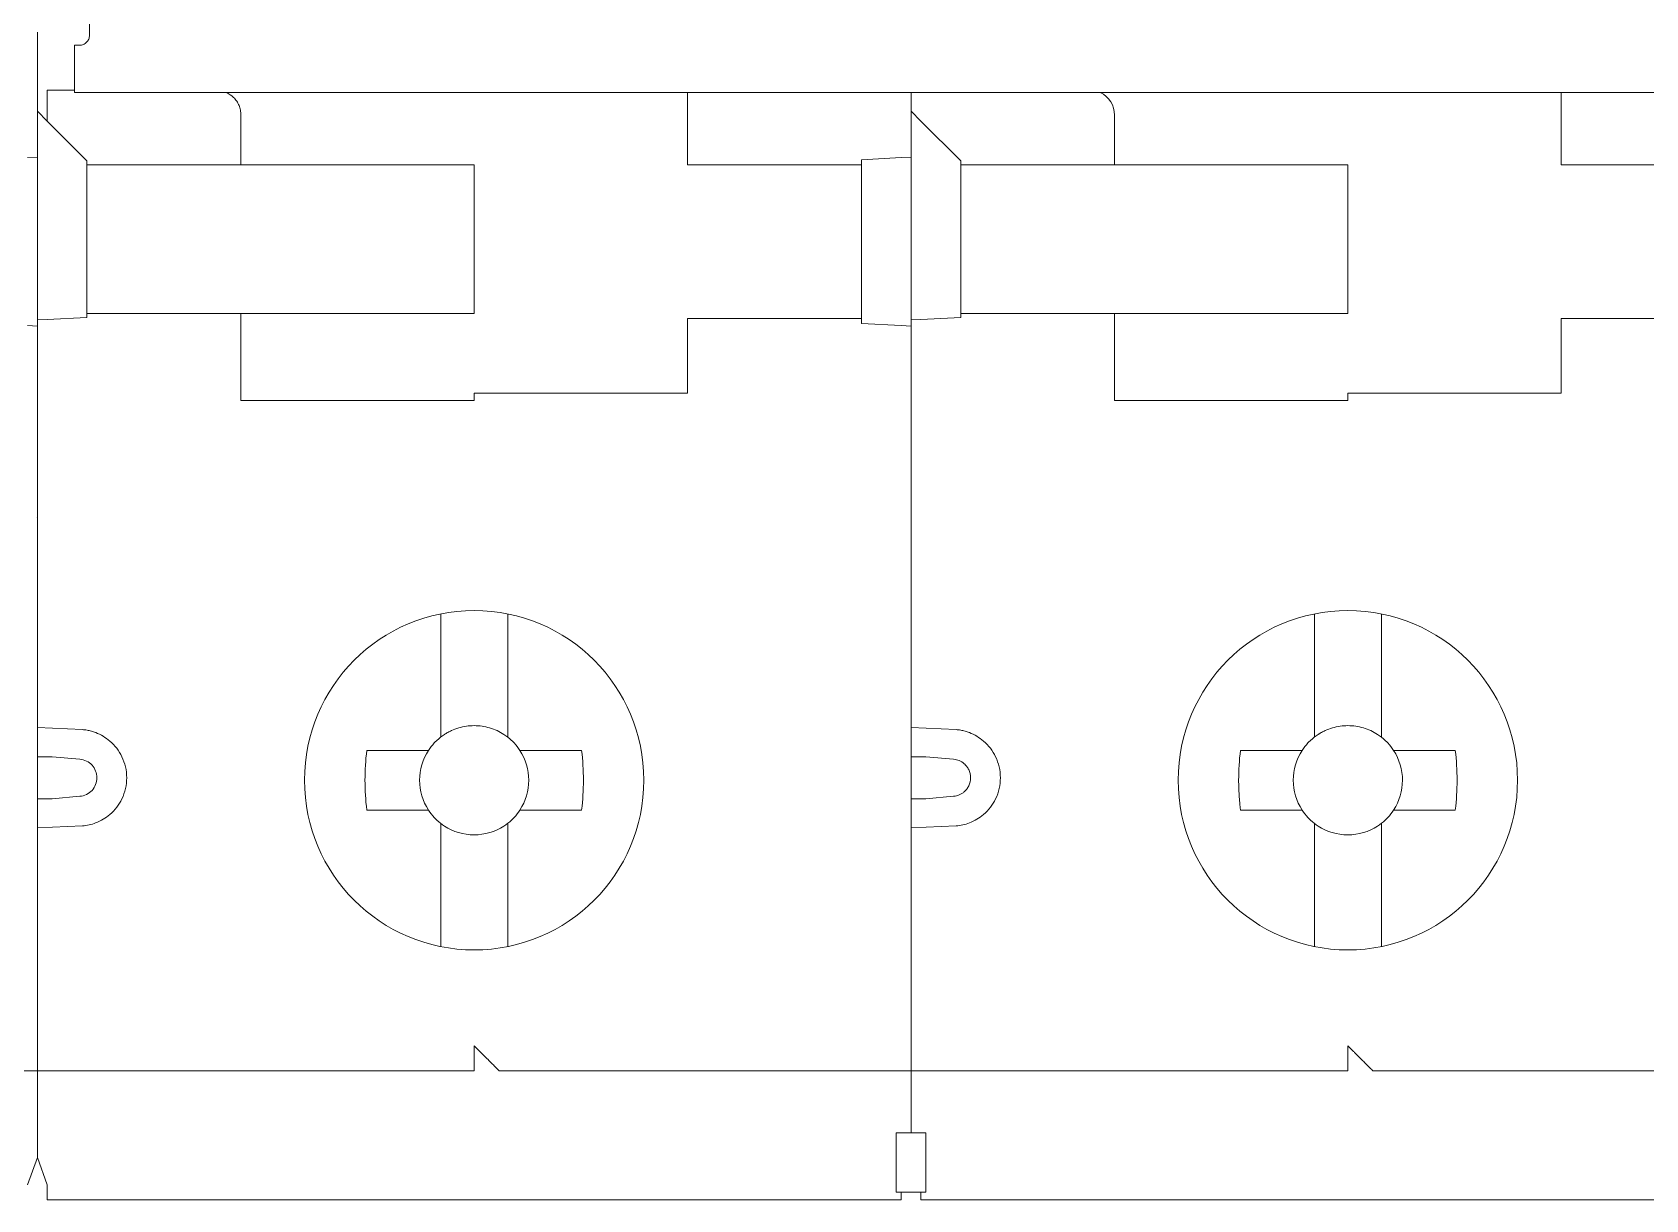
# Model space of a CAD drawing. Header units: millimetres. Extents: x 1359 to 3577, y 1336 to 3557.
# Drawn here: x 2926.89 to 2959.39, y 2687.53 to 2711.05 of the extents above; entities that cross this region are included whole.
import ezdxf

# ---------------------------------------------------------------- set-up
doc = ezdxf.new("R2010")
doc.units = ezdxf.units.MM
doc.layers.add('000-PI-Oprema', color=30, linetype='Continuous', lineweight=5)

msp = doc.modelspace()

# ---------------------------------------------------------------- linework, layer by layer
at = {"layer": '000-PI-Oprema', "color": 0, "lineweight": 0}
for p, q in [((2926.991, 2710.731), (2926.991, 2711.048)), ((2926.991, 2711.048), (2926.991, 2710.881)), ((2928.041, 2710.993), (2928.041, 2711.242)), ((2926.991, 2709.457), (2926.991, 2710.731)), ((2926.991, 2710.731), (2926.991, 2708.534)), ((2927.741, 2710.788), (2927.841, 2710.788)), ((2927.741, 2710.744), (2927.741, 2710.788)), ((2927.741, 2710.744), (2927.741, 2710.655)), ((2927.741, 2709.881), (2927.191, 2709.881)), ((2927.741, 2709.833), (2931.841, 2709.833)), ((2931.841, 2709.834), (2957.341, 2709.834)), ((2940.091, 2708.381), (2940.091, 2709.834)), ((2944.591, 2709.834), (2944.591, 2709.457)), ((2957.341, 2709.833), (2961.442, 2709.833)), ((2957.691, 2709.833), (2957.691, 2708.381)), ((2926.991, 2705.281), (2926.991, 2709.457)), ((2926.991, 2709.457), (2927.191, 2709.257)), ((2944.591, 2709.457), (2944.791, 2709.257)), ((2944.591, 2708.534), (2944.591, 2709.457)), ((2927.191, 2709.257), (2927.191, 2709.381)), ((2927.191, 2709.257), (2927.991, 2708.457)), ((2931.091, 2708.381), (2931.091, 2709.381)), ((2944.791, 2709.257), (2945.591, 2708.457)), ((2948.691, 2708.381), (2948.691, 2709.381)), ((2926.991, 2708.534), (2926.791, 2708.523)), ((2926.991, 2708.534), (2926.991, 2705.129)), ((2927.991, 2708.457), (2927.991, 2708.381)), ((2943.591, 2708.481), (2944.391, 2708.523)), ((2943.591, 2708.481), (2943.591, 2708.381)), ((2944.591, 2708.534), (2944.391, 2708.523)), ((2944.591, 2708.534), (2944.591, 2705.281)), ((2945.591, 2708.457), (2945.591, 2708.381)), ((2931.091, 2708.381), (2927.991, 2708.381)), ((2927.991, 2708.381), (2927.991, 2705.381)), ((2931.091, 2708.381), (2931.491, 2708.381)), ((2931.491, 2708.381), (2935.791, 2708.381)), ((2935.791, 2708.381), (2935.791, 2705.381)), ((2940.491, 2708.381), (2940.091, 2708.381)), ((2940.491, 2708.381), (2943.591, 2708.381)), ((2943.591, 2708.381), (2943.591, 2705.281)), ((2945.591, 2708.381), (2948.691, 2708.381)), ((2945.591, 2708.381), (2945.591, 2705.381)), ((2949.091, 2708.381), (2948.691, 2708.381)), ((2953.391, 2708.381), (2949.091, 2708.381)), ((2953.391, 2705.381), (2953.391, 2708.381)), ((2958.091, 2708.381), (2957.691, 2708.381)), ((2958.091, 2708.381), (2961.191, 2708.381)), ((2926.991, 2706.281), (2926.986, 2706.286)), ((2926.996, 2706.081), (2926.991, 2706.081)), ((2926.991, 2705.253), (2927.191, 2705.263)), ((2926.991, 2705.253), (2926.991, 2697.358)), ((2927.991, 2705.305), (2927.191, 2705.263)), ((2927.991, 2705.381), (2927.991, 2705.305)), ((2931.091, 2705.381), (2927.991, 2705.381)), ((2931.091, 2703.631), (2931.091, 2705.381)), ((2931.091, 2705.381), (2931.491, 2705.381)), ((2935.791, 2705.381), (2931.491, 2705.381)), ((2940.491, 2705.281), (2940.091, 2705.281)), ((2940.091, 2705.281), (2940.091, 2703.781)), ((2943.591, 2705.281), (2940.491, 2705.281)), ((2943.591, 2705.181), (2943.591, 2705.281)), ((2944.591, 2705.253), (2944.591, 2705.281)), ((2944.591, 2705.253), (2944.791, 2705.263)), ((2944.591, 2705.253), (2944.591, 2705.129)), ((2945.591, 2705.305), (2944.791, 2705.263)), ((2945.591, 2705.381), (2945.591, 2705.305)), ((2948.691, 2705.381), (2945.591, 2705.381)), ((2948.691, 2703.631), (2948.691, 2705.381)), ((2948.691, 2705.381), (2949.091, 2705.381)), ((2949.091, 2705.381), (2953.391, 2705.381)), ((2958.091, 2705.281), (2957.691, 2705.281)), ((2957.691, 2703.781), (2957.691, 2705.281)), ((2958.091, 2705.281), (2961.191, 2705.281)), ((2926.991, 2705.129), (2926.791, 2705.139)), ((2926.991, 2705.129), (2926.991, 2690.981)), ((2944.391, 2705.139), (2943.591, 2705.181)), ((2944.391, 2705.139), (2944.591, 2705.129)), ((2944.591, 2697.358), (2944.591, 2705.129)), ((2935.791, 2703.631), (2931.091, 2703.631)), ((2935.791, 2703.781), (2935.791, 2703.631)), ((2940.091, 2703.781), (2935.791, 2703.781)), ((2953.391, 2703.631), (2948.691, 2703.631)), ((2953.391, 2703.781), (2953.391, 2703.631)), ((2953.391, 2703.781), (2957.691, 2703.781)), ((2926.991, 2701.481), (2926.996, 2701.481)), ((2926.986, 2701.276), (2926.991, 2701.281)), ((2935.116, 2699.32), (2935.116, 2699.257)), ((2935.116, 2699.257), (2935.116, 2697.138)), ((2936.466, 2699.257), (2936.466, 2699.32)), ((2936.466, 2697.138), (2936.466, 2699.257)), ((2952.716, 2699.332), (2952.716, 2699.257)), ((2952.716, 2699.257), (2952.716, 2697.138)), ((2954.066, 2699.257), (2954.066, 2699.332)), ((2954.066, 2696.85), (2954.066, 2699.257)), ((2926.991, 2697.184), (2926.991, 2697.357)), ((2935.116, 2697.138), (2935.116, 2696.85)), ((2936.466, 2697.138), (2936.466, 2696.85)), ((2944.591, 2697.358), (2944.591, 2694.705)), ((2927.901, 2697.003), (2926.991, 2697.041)), ((2945.501, 2697.003), (2944.591, 2697.041)), ((2926.991, 2695.609), (2926.991, 2696.454)), ((2927.291, 2696.454), (2927.849, 2696.405)), ((2933.627, 2696.581), (2934.485, 2696.581)), ((2937.955, 2696.581), (2937.097, 2696.581)), ((2944.891, 2696.454), (2945.449, 2696.405)), ((2951.227, 2696.581), (2952.085, 2696.581)), ((2955.555, 2696.581), (2954.697, 2696.581)), ((2927.849, 2695.658), (2927.291, 2695.609)), ((2944.891, 2695.609), (2945.449, 2695.658)), ((2934.485, 2695.381), (2933.627, 2695.381)), ((2935.116, 2695.113), (2935.116, 2694.825)), ((2936.466, 2695.113), (2936.466, 2694.825)), ((2937.955, 2695.381), (2937.097, 2695.381)), ((2952.085, 2695.381), (2951.227, 2695.381)), ((2955.555, 2695.381), (2954.697, 2695.381)), ((2926.991, 2695.022), (2927.901, 2695.06)), ((2935.116, 2694.825), (2935.116, 2692.705)), ((2936.466, 2692.705), (2936.466, 2694.825)), ((2944.591, 2695.022), (2945.501, 2695.06)), ((2952.716, 2694.825), (2952.716, 2692.705)), ((2954.066, 2692.705), (2954.066, 2694.825)), ((2926.991, 2694.705), (2926.991, 2694.759)), ((2926.991, 2694.705), (2926.991, 2690.981)), ((2944.591, 2690.981), (2944.591, 2694.705)), ((2935.116, 2692.705), (2935.116, 2692.631)), ((2936.466, 2692.631), (2936.466, 2692.705)), ((2952.716, 2692.705), (2952.716, 2692.631)), ((2954.066, 2692.631), (2954.066, 2692.705)), ((2926.991, 2690.981), (2926.991, 2688.381)), ((2926.991, 2690.981), (2926.991, 2688.381)), ((2944.591, 2690.981), (2944.591, 2688.881)), ((2926.991, 2690.131), (2918.691, 2690.131)), ((2926.991, 2690.131), (2935.791, 2690.131)), ((2944.591, 2690.131), (2936.291, 2690.131)), ((2953.391, 2690.131), (2944.591, 2690.131)), ((2962.191, 2690.131), (2953.891, 2690.131)), ((2944.891, 2688.881), (2944.291, 2688.881)), ((2926.991, 2688.381), (2926.791, 2687.831)), ((2926.991, 2688.381), (2927.191, 2687.832)), ((2944.391, 2687.681), (2944.291, 2687.681)), ((2944.791, 2687.681), (2944.391, 2687.681)), ((2944.891, 2687.681), (2944.791, 2687.681)), ((2931.991, 2687.531), (2927.191, 2687.531)), ((2939.611, 2687.531), (2931.991, 2687.531)), ((2944.391, 2687.531), (2939.611, 2687.531)), ((2949.591, 2687.531), (2944.791, 2687.531)), ((2949.591, 2687.531), (2957.211, 2687.531)), ((2961.991, 2687.531), (2957.211, 2687.531))]:
    msp.add_line(p, q, dxfattribs=at)
for centre in [(2935.791, 2695.981), (2953.391, 2695.981)]:
    msp.add_circle(centre, 3.418, dxfattribs=at)
for centre, radius, start, end in [((2948.191, 2709.381), 0.5, 0, 64.7859), ((2935.791, 2695.981), 1.1, 135, 136.9319), ((2935.791, 2695.981), 1.1, 133.0681, 135), ((2935.791, 2695.981), 1.1, 123.0557, 133.0681), ((2935.791, 2695.981), 1.1, 46.9319, 56.9443), ((2953.391, 2695.981), 1.1, 135, 136.9319), ((2953.391, 2695.981), 1.1, 133.0681, 135), ((2953.391, 2695.981), 1.1, 123.0557, 133.0681), ((2953.391, 2695.981), 1.1, 46.9319, 56.9443), ((2953.391, 2695.981), 1.1, 45, 46.9319), ((2953.391, 2695.981), 1.1, 43.0681, 45), ((2935.791, 2695.981), 1.1, 136.9319, 146.9443), ((2935.791, 2695.981), 1.1, 33.0557, 43.0681), ((2953.391, 2695.981), 1.1, 136.9319, 146.9443), ((2953.391, 2695.981), 1.1, 33.0557, 43.0681), ((2935.791, 2695.981), 1.1, 213.0557, 223.0681), ((2935.791, 2695.981), 1.1, 223.0681, 225), ((2935.791, 2695.981), 1.1, 225, 226.9319), ((2935.791, 2695.981), 1.1, 226.9319, 236.9443), ((2935.791, 2695.981), 1.1, 303.0557, 313.0681), ((2935.791, 2695.981), 1.1, 315, 316.9319), ((2935.791, 2695.981), 1.1, 316.9319, 326.9443), ((2953.391, 2695.981), 1.1, 213.0557, 223.0681), ((2953.391, 2695.981), 1.1, 223.0681, 225), ((2953.391, 2695.981), 1.1, 225, 226.9319), ((2953.391, 2695.981), 1.1, 226.9319, 236.9443), ((2953.391, 2695.981), 1.1, 303.0557, 313.0681), ((2953.391, 2695.981), 1.1, 313.0681, 315), ((2953.391, 2695.981), 1.1, 315, 316.9319), ((2953.391, 2695.981), 1.1, 316.9319, 326.9443)]:
    msp.add_arc(centre, radius, start, end, dxfattribs=at)
for points, knots in [([(2926.991, 2710.881), (2926.991, 2710.868), (2926.991, 2710.842), (2926.991, 2710.805), (2926.991, 2710.769), (2926.991, 2710.737), (2926.991, 2710.733), (2926.991, 2710.731)], [0, 0, 0, 0, 0.169382, 0.332374, 0.500748, 0.7482, 1, 1, 1, 1]), ([(2927.841, 2710.788), (2927.855, 2710.789), (2927.881, 2710.79), (2927.919, 2710.802), (2927.953, 2710.82), (2927.993, 2710.853), (2928.033, 2710.908), (2928.039, 2710.961), (2928.041, 2710.993)], [0, 0, 0, 0, 0.128148, 0.251094, 0.373747, 0.501054, 0.748354, 1, 1, 1, 1]), ([(2927.741, 2709.833), (2927.741, 2709.848), (2927.741, 2709.856), (2927.741, 2710.029), (2927.741, 2710.306), (2927.741, 2710.538), (2927.741, 2710.655)], [0, 0, 0, 0, 0.206145, 0.470763, 0.735381, 1, 1, 1, 1]), ([(2927.191, 2709.881), (2927.191, 2709.881), (2927.191, 2709.827), (2927.191, 2709.642), (2927.191, 2709.512), (2927.191, 2709.381)], [0, 0, 0, 0, 0.5, 0.5, 1, 1, 1, 1]), ([(2930.798, 2709.833), (2930.849, 2709.806), (2930.926, 2709.764), (2931.008, 2709.664), (2931.055, 2709.577), (2931.086, 2709.481), (2931.089, 2709.414), (2931.091, 2709.381)], [0, 0, 0, 0, 0.351287, 0.528122, 0.693874, 0.849103, 1, 1, 1, 1]), ([(2926.991, 2696.454), (2926.991, 2696.571), (2926.991, 2696.805), (2926.991, 2697.083), (2926.991, 2697.181), (2926.991, 2697.219)], [0, 0, 0, 0, 0.378161, 0.755931, 1, 1, 1, 1]), ([(2936.391, 2696.903), (2936.302, 2696.961), (2936.204, 2697.006), (2936.001, 2697.066), (2935.898, 2697.081), (2935.685, 2697.081), (2935.581, 2697.066), (2935.429, 2697.021), (2935.379, 2697.002), (2935.307, 2696.969), (2935.283, 2696.957), (2935.248, 2696.938), (2935.236, 2696.931), (2935.219, 2696.921), (2935.211, 2696.916), (2935.202, 2696.91), (2935.197, 2696.907), (2935.193, 2696.906), (2935.191, 2696.903)], [0, 0, 0, 0, 0.25, 0.25, 0.5, 0.5, 0.75, 0.75, 0.875, 0.875, 0.9375, 0.9375, 0.96875, 0.96875, 0.984375, 0.992188, 0.992188, 1, 1, 1, 1]), ([(2953.991, 2696.903), (2953.902, 2696.961), (2953.804, 2697.006), (2953.601, 2697.066), (2953.498, 2697.081), (2953.285, 2697.081), (2953.181, 2697.066), (2953.029, 2697.021), (2952.979, 2697.002), (2952.907, 2696.969), (2952.883, 2696.957), (2952.848, 2696.938), (2952.836, 2696.931), (2952.819, 2696.921), (2952.811, 2696.916), (2952.802, 2696.91), (2952.797, 2696.907), (2952.793, 2696.906), (2952.791, 2696.903)], [0, 0, 0, 0, 0.25, 0.25, 0.5, 0.5, 0.75, 0.75, 0.875, 0.875, 0.9375, 0.9375, 0.96875, 0.96875, 0.984375, 0.992187, 0.992187, 1, 1, 1, 1]), ([(2927.901, 2697.003), (2927.931, 2696.999), (2927.992, 2696.992), (2928.08, 2696.971), (2928.191, 2696.935), (2928.319, 2696.872), (2928.464, 2696.767), (2928.595, 2696.63), (2928.703, 2696.453), (2928.775, 2696.251), (2928.799, 2696.031), (2928.775, 2695.812), (2928.704, 2695.61), (2928.595, 2695.433), (2928.465, 2695.295), (2928.319, 2695.19), (2928.177, 2695.122), (2928.037, 2695.077), (2927.946, 2695.066), (2927.901, 2695.06)], [0, 0, 0, 0, 0.031513, 0.062834, 0.094232, 0.152293, 0.210532, 0.279327, 0.348301, 0.424071, 0.50002, 0.57579, 0.651739, 0.720534, 0.789508, 0.847569, 0.905809, 0.95275, 1, 1, 1, 1]), ([(2945.501, 2697.003), (2945.531, 2696.999), (2945.592, 2696.992), (2945.68, 2696.971), (2945.791, 2696.935), (2945.919, 2696.872), (2946.064, 2696.767), (2946.195, 2696.63), (2946.303, 2696.453), (2946.375, 2696.251), (2946.399, 2696.031), (2946.375, 2695.812), (2946.304, 2695.61), (2946.195, 2695.433), (2946.065, 2695.295), (2945.919, 2695.19), (2945.777, 2695.122), (2945.637, 2695.077), (2945.546, 2695.066), (2945.501, 2695.06)], [0, 0, 0, 0, 0.031513, 0.062834, 0.094232, 0.152293, 0.210532, 0.279327, 0.348301, 0.424071, 0.50002, 0.57579, 0.651739, 0.720534, 0.789508, 0.847569, 0.905809, 0.95275, 1, 1, 1, 1]), ([(2926.991, 2696.454), (2926.991, 2696.454), (2927.021, 2696.454), (2927.138, 2696.454), (2927.221, 2696.454), (2927.291, 2696.454)], [0, 0, 0, 0, 0.5, 0.5, 1, 1, 1, 1]), ([(2934.485, 2696.581), (2934.552, 2696.581), (2934.677, 2696.581), (2934.809, 2696.581), (2934.869, 2696.581)], [0, 0, 0, 0, 0.540007, 1, 1, 1, 1]), ([(2936.713, 2695.381), (2936.829, 2695.56), (2936.891, 2695.768), (2936.891, 2696.194), (2936.829, 2696.403), (2936.713, 2696.581)], [0, 0, 0, 0, 0.5, 0.5, 1, 1, 1, 1]), ([(2944.591, 2696.454), (2944.591, 2696.454), (2944.621, 2696.454), (2944.738, 2696.454), (2944.821, 2696.454), (2944.891, 2696.454)], [0, 0, 0, 0, 0.5, 0.5, 1, 1, 1, 1]), ([(2951.227, 2696.581), (2951.203, 2696.382), (2951.191, 2696.182), (2951.191, 2695.881), (2951.194, 2695.781), (2951.203, 2695.631), (2951.207, 2695.581), (2951.214, 2695.506), (2951.218, 2695.468), (2951.222, 2695.425), (2951.225, 2695.403), (2951.226, 2695.394), (2951.227, 2695.387), (2951.229, 2695.384), (2951.227, 2695.381)], [0, 0, 0, 0, 0.5, 0.5, 0.75, 0.75, 0.875, 0.875, 0.9375, 0.96875, 0.984375, 0.992188, 0.992188, 1, 1, 1, 1]), ([(2952.469, 2696.581), (2952.353, 2696.403), (2952.291, 2696.195), (2952.291, 2695.769), (2952.353, 2695.56), (2952.469, 2695.381)], [0, 0, 0, 0, 0.5, 0.5, 1, 1, 1, 1]), ([(2954.313, 2695.381), (2954.429, 2695.56), (2954.491, 2695.769), (2954.491, 2696.192), (2954.43, 2696.403), (2954.313, 2696.581)], [0, 0, 0, 0, 0.5, 0.5, 1, 1, 1, 1]), ([(2927.849, 2696.405), (2927.941, 2696.397), (2928.03, 2696.353), (2928.155, 2696.216), (2928.191, 2696.124), (2928.191, 2695.939), (2928.155, 2695.846), (2928.03, 2695.71), (2927.941, 2695.666), (2927.849, 2695.658)], [0, 0, 0, 0, 0.25, 0.25, 0.5, 0.5, 0.75, 0.75, 1, 1, 1, 1]), ([(2945.449, 2695.658), (2945.469, 2695.66), (2945.507, 2695.665), (2945.563, 2695.684), (2945.615, 2695.711), (2945.667, 2695.75), (2945.716, 2695.801), (2945.772, 2695.893), (2945.804, 2696.031), (2945.772, 2696.17), (2945.716, 2696.261), (2945.654, 2696.326), (2945.565, 2696.385), (2945.488, 2696.398), (2945.449, 2696.405)], [0, 0, 0, 0, 0.053559, 0.105722, 0.157796, 0.211095, 0.279916, 0.349203, 0.500308, 0.651412, 0.720233, 0.789521, 0.894347, 1, 1, 1, 1]), ([(2926.991, 2694.759), (2926.991, 2694.763), (2926.991, 2694.787), (2926.991, 2694.961), (2926.991, 2695.253), (2926.991, 2695.49), (2926.991, 2695.609)], [0, 0, 0, 0, 0.06983, 0.379482, 0.689581, 1, 1, 1, 1]), ([(2926.991, 2695.609), (2926.991, 2695.609), (2927.024, 2695.609), (2927.135, 2695.609), (2927.213, 2695.609), (2927.291, 2695.609)], [0, 0, 0, 0, 0.5, 0.5, 1, 1, 1, 1]), ([(2944.591, 2695.609), (2944.591, 2695.609), (2944.624, 2695.609), (2944.735, 2695.609), (2944.813, 2695.609), (2944.891, 2695.609)], [0, 0, 0, 0, 0.5, 0.5, 1, 1, 1, 1]), ([(2934.485, 2695.381), (2934.553, 2695.381), (2934.677, 2695.381), (2934.809, 2695.381), (2934.869, 2695.381)], [0, 0, 0, 0, 0.54278, 1, 1, 1, 1]), ([(2935.191, 2695.059), (2935.369, 2694.943), (2935.577, 2694.882), (2936.002, 2694.881), (2936.213, 2694.943), (2936.391, 2695.059)], [0, 0, 0, 0, 0.5, 0.5, 1, 1, 1, 1]), ([(2952.791, 2695.059), (2952.969, 2694.943), (2953.177, 2694.882), (2953.602, 2694.881), (2953.813, 2694.943), (2953.991, 2695.059)], [0, 0, 0, 0, 0.5, 0.5, 1, 1, 1, 1]), ([(2935.791, 2690.631), (2935.791, 2690.61), (2935.791, 2690.568), (2935.791, 2690.506), (2935.791, 2690.435), (2935.791, 2690.355), (2935.791, 2690.276), (2935.791, 2690.21), (2935.791, 2690.165), (2935.791, 2690.137), (2935.791, 2690.133), (2935.791, 2690.131)], [0, 0, 0, 0, 0.080758, 0.160392, 0.240099, 0.368585, 0.500066, 0.628554, 0.760036, 0.877963, 1, 1, 1, 1]), ([(2936.291, 2690.131), (2936.291, 2690.132), (2936.29, 2690.133), (2936.282, 2690.14), (2936.27, 2690.152), (2936.248, 2690.175), (2936.208, 2690.215), (2936.145, 2690.278), (2936.069, 2690.354), (2935.982, 2690.44), (2935.889, 2690.534), (2935.824, 2690.599), (2935.791, 2690.631)], [0, 0, 0, 0, 0.051851, 0.10362, 0.156261, 0.210683, 0.323967, 0.445967, 0.575521, 0.712834, 0.854621, 1, 1, 1, 1]), ([(2953.391, 2690.631), (2953.391, 2690.61), (2953.391, 2690.568), (2953.391, 2690.506), (2953.391, 2690.435), (2953.391, 2690.355), (2953.391, 2690.276), (2953.391, 2690.21), (2953.391, 2690.165), (2953.391, 2690.137), (2953.391, 2690.133), (2953.391, 2690.131)], [0, 0, 0, 0, 0.080758, 0.160392, 0.240099, 0.368585, 0.500066, 0.628554, 0.760036, 0.877963, 1, 1, 1, 1]), ([(2953.391, 2690.631), (2953.412, 2690.611), (2953.449, 2690.573), (2953.502, 2690.521), (2953.545, 2690.477), (2953.602, 2690.42), (2953.67, 2690.352), (2953.747, 2690.276), (2953.809, 2690.213), (2953.856, 2690.166), (2953.886, 2690.137), (2953.889, 2690.133), (2953.891, 2690.131)], [0, 0, 0, 0, 0.090531, 0.16862, 0.234268, 0.287481, 0.430984, 0.554468, 0.680793, 0.795506, 0.900919, 1, 1, 1, 1]), ([(2944.291, 2687.681), (2944.291, 2687.73), (2944.291, 2687.795), (2944.291, 2688.059), (2944.291, 2688.319), (2944.291, 2688.881)], [0.2858647, 0.2858647, 0.2858647, 0.2858647, 0.5, 0.5, 1, 1, 1, 1]), ([(2944.891, 2687.681), (2944.891, 2687.7), (2944.891, 2687.755), (2944.891, 2687.869), (2944.891, 2688.028), (2944.891, 2688.206), (2944.891, 2688.393), (2944.891, 2688.518), (2944.891, 2688.881)], [0.287427, 0.287427, 0.287427, 0.287427, 0.3699948, 0.5001298, 0.629921, 0.7600558, 0.879771, 1, 1, 1, 1]), ([(2927.191, 2687.531), (2927.191, 2687.532), (2927.191, 2687.534), (2927.191, 2687.546), (2927.191, 2687.569), (2927.191, 2687.61), (2927.191, 2687.675), (2927.191, 2687.75), (2927.191, 2687.805), (2927.191, 2687.832)], [0, 0, 0, 0, 0.0807576, 0.160392, 0.2400995, 0.3685854, 0.5000663, 0.6285535, 0.7387531, 0.7387531, 0.7387531, 0.7387531]), ([(2944.391, 2687.531), (2944.391, 2687.54), (2944.391, 2687.557), (2944.391, 2687.625), (2944.391, 2687.68), (2944.391, 2687.681)], [0, 0, 0, 0, 0.494587, 0.989166, 1, 1, 1, 1]), ([(2944.791, 2687.681), (2944.791, 2687.68), (2944.791, 2687.625), (2944.791, 2687.557), (2944.791, 2687.54), (2944.791, 2687.531)], [0, 0, 0, 0, 0.010834, 0.505413, 1, 1, 1, 1])]:
    msp.add_open_spline(points, degree=3, knots=knots, dxfattribs=at)
for points in [[(2952.716, 2697.138), (2952.716, 2697.1), (2952.716, 2697.061), (2952.716, 2696.85)], [(2936.542, 2696.785), (2936.551, 2696.776), (2936.56, 2696.768), (2936.569, 2696.759)], [(2936.569, 2696.759), (2936.578, 2696.75), (2936.586, 2696.741), (2936.595, 2696.732)], [(2933.627, 2696.581), (2933.579, 2696.183), (2933.579, 2695.78), (2933.627, 2695.381)], [(2934.869, 2696.581), (2934.753, 2696.403), (2934.691, 2696.194), (2934.691, 2695.981)], [(2937.097, 2696.581), (2936.974, 2696.581), (2936.847, 2696.581), (2936.713, 2696.581)], [(2937.955, 2695.381), (2938.003, 2695.78), (2938.003, 2696.183), (2937.955, 2696.581)], [(2952.085, 2696.581), (2952.209, 2696.581), (2952.335, 2696.581), (2952.469, 2696.581)], [(2954.697, 2696.581), (2954.574, 2696.581), (2954.447, 2696.581), (2954.313, 2696.581)], [(2955.555, 2696.581), (2955.603, 2696.183), (2955.603, 2695.78), (2955.555, 2695.381)], [(2934.691, 2695.981), (2934.691, 2695.77), (2934.754, 2695.559), (2934.869, 2695.381)], [(2936.569, 2695.203), (2936.56, 2695.195), (2936.551, 2695.186), (2936.542, 2695.178)], [(2936.713, 2695.381), (2936.847, 2695.381), (2936.974, 2695.381), (2937.097, 2695.381)], [(2952.085, 2695.381), (2952.209, 2695.381), (2952.335, 2695.381), (2952.469, 2695.381)], [(2952.716, 2695.113), (2952.716, 2694.901), (2952.716, 2694.863), (2952.716, 2694.825)], [(2954.066, 2695.113), (2954.066, 2694.901), (2954.066, 2694.863), (2954.066, 2694.825)], [(2954.313, 2695.381), (2954.447, 2695.381), (2954.574, 2695.381), (2954.697, 2695.381)]]:
    msp.add_open_spline(points, degree=3, dxfattribs=at)

doc.saveas('drawing.dxf')
